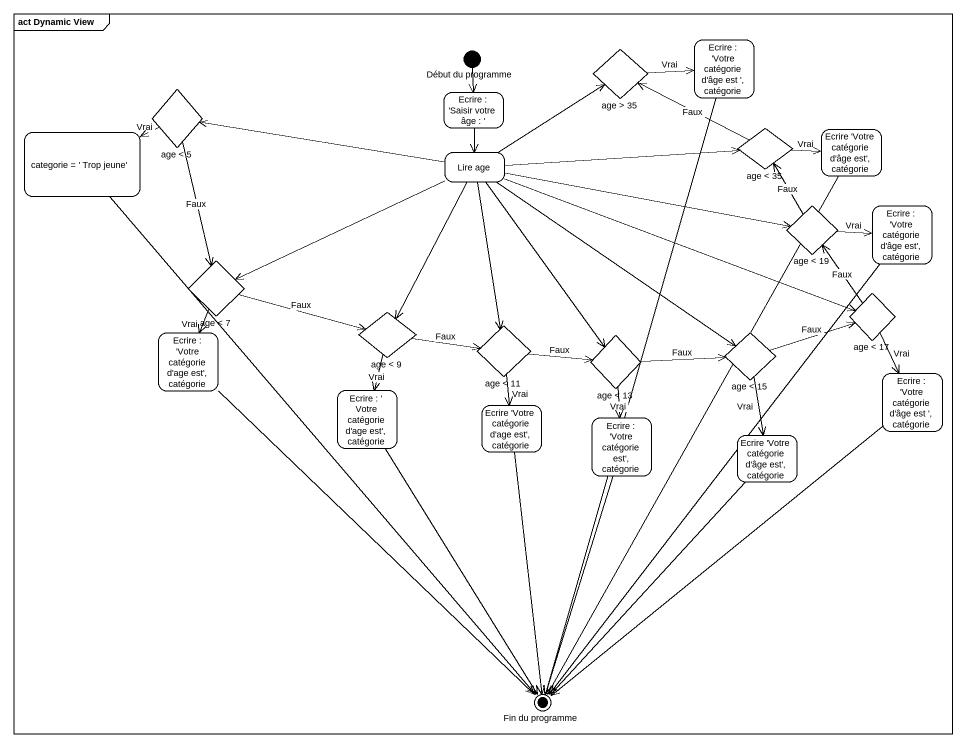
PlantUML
@startuml
mainframe act Dynamic View
hide empty description
state "Début du programme" as Début_du_programme <<start>>
state "age > 35" as age_35 <<choice>>
state "Ecrire : 'Votre catégorie d'âge est ', catégorie" as Ecrire_Votre_catégorie_d
state "age < 5" as age_5 <<choice>>
state "Ecrire : 'Saisir votre âge : '" as Ecrire_Saisir_votre_âge
state "categorie = ' Trop jeune'" as categorie_Trop_jeune
state "Lire age" as Lire_age
state "age < 35" as age_35_2 <<choice>>
state "Ecrire 'Votre catégorie d'âge est', catégorie" as Ecrire_Votre_catégorie_d_2
state "age < 19" as age_19 <<choice>>
state "Ecrire : 'Votre catégorie d'âge est', catégorie" as Ecrire_Votre_catégorie_d_3
state "age < 7" as age_7 <<choice>>
state "age < 17" as age_17 <<choice>>
state "Ecrire : 'Votre catégorie d'age est', catégorie" as Ecrire_Votre_catégorie_d_4
state "age < 9" as age_9 <<choice>>
state "age < 11" as age_11 <<choice>>
state "age < 13" as age_13 <<choice>>
state "age < 15" as age_15 <<choice>>
state "Ecrire : 'Votre catégorie d'âge est ', catégorie" as Ecrire_Votre_catégorie_d_5
state "Ecrire : ' Votre catégorie d'age est', catégorie" as Ecrire_Votre_catégorie_d_6
state "Ecrire 'Votre catégorie d'age est', catégorie" as Ecrire_Votre_catégorie_d_7
state "Ecrire : 'Votre catégorie est', catégorie" as Ecrire_Votre_catégorie_est
state "Ecrire 'Votre catégorie d'âge est', catégorie" as Ecrire_Votre_catégorie_d_8
state "Fin du programme" as Fin_du_programme <<end>>
Début_du_programme --> Ecrire_Saisir_votre_âge
age_35 -right-> Ecrire_Votre_catégorie_d : Vrai
Ecrire_Votre_catégorie_d --> Fin_du_programme
age_5 -left-> categorie_Trop_jeune : Vrai
age_5 --> age_7 : Faux
Ecrire_Saisir_votre_âge --> Lire_age
categorie_Trop_jeune --> Fin_du_programme
Lire_age -up-> age_35
Lire_age -left-> age_5
Lire_age -right-> age_35_2
Lire_age -right-> age_19
Lire_age -left-> age_7
Lire_age -right-> age_17
Lire_age --> age_9
Lire_age --> age_11
Lire_age --> age_13
Lire_age --> age_15
age_35_2 -left-> age_35 : Faux
age_35_2 -right-> Ecrire_Votre_catégorie_d_2 : Vrai
Ecrire_Votre_catégorie_d_2 --> Fin_du_programme
age_19 -up-> age_35_2 : Faux
age_19 -right-> Ecrire_Votre_catégorie_d_3 : Vrai
Ecrire_Votre_catégorie_d_3 --> Fin_du_programme
age_7 --> Ecrire_Votre_catégorie_d_4 : Vrai
age_7 -right-> age_9 : Faux
age_17 -up-> age_19 : Faux
age_17 --> Ecrire_Votre_catégorie_d_5 : Vrai
Ecrire_Votre_catégorie_d_4 --> Fin_du_programme
age_9 -right-> age_11 : Faux
age_9 --> Ecrire_Votre_catégorie_d_6 : Vrai
age_11 -right-> age_13 : Faux
age_11 --> Ecrire_Votre_catégorie_d_7 : Vrai
age_13 -right-> age_15 : Faux
age_13 --> Ecrire_Votre_catégorie_est : Vrai
age_15 -right-> age_17 : Faux
age_15 --> Ecrire_Votre_catégorie_d_8 : Vrai
Ecrire_Votre_catégorie_d_5 --> Fin_du_programme
Ecrire_Votre_catégorie_d_6 --> Fin_du_programme
Ecrire_Votre_catégorie_d_7 --> Fin_du_programme
Ecrire_Votre_catégorie_est --> Fin_du_programme
Ecrire_Votre_catégorie_d_8 --> Fin_du_programme
@enduml
